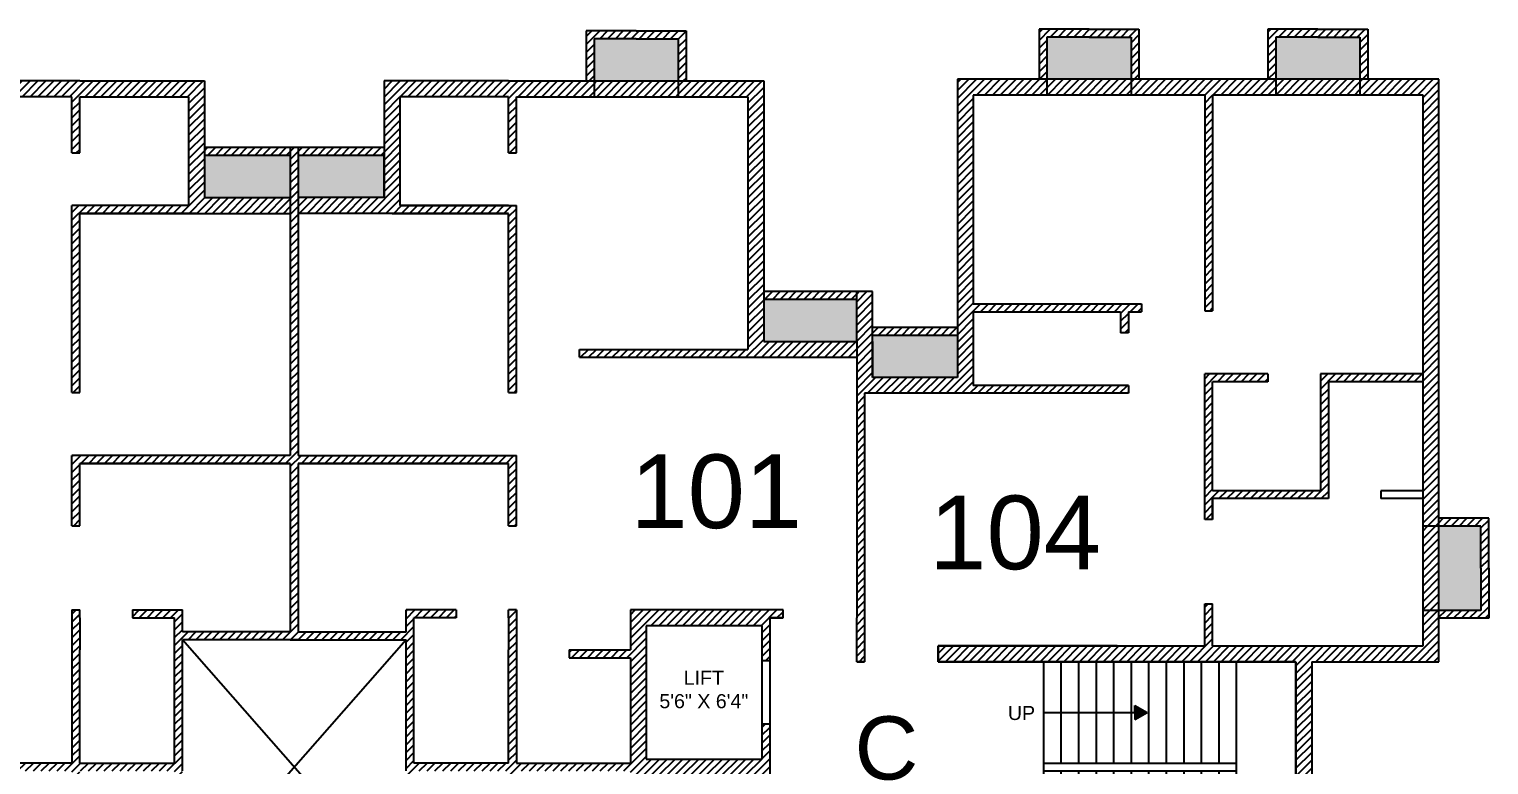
# Model space of a CAD drawing. Header units: inches. Extents: x -13968999 to -13960898, y 3615467 to 3617661.
# Drawn here: x -13966882 to -13966049, y 3616565 to 3616984 of the extents above; entities that cross this region are included whole.
import ezdxf

# ---------------------------------------------------------------- set-up
doc = ezdxf.new("R2010")
doc.units = ezdxf.units.IN
for name, color, linetype in [('STAIRS', 10, 'Continuous'), ('TEXT', 10, 'Continuous'), ('WALL', 141, 'Continuous')]:
    doc.layers.add(name, color=color, linetype=linetype)
doc.styles.get("Standard").update_dxf_attribs({"font": 'arial.ttf'})
pattern_1 = [(45, (-5778.6434, 0), (-2.2450640303, 2.2450640303), [])]

# ---------------------------------------------------------------- blocks, each defined once
blk = doc.blocks.new('stairs')
h = blk.add_hatch(color=3)
h.dxf.hatch_style = 1
h.paths.add_polyline_path([(-13963276.97, 3616069.1), (-13963280.97, 3616069.1), (-13963276.97, 3616062.1), (-13963272.97, 3616069.1)])
h = blk.add_hatch(color=3)
h.dxf.hatch_style = 1
h.paths.add_polyline_path([(-13963214.72, 3616069.1), (-13963218.72, 3616069.1), (-13963214.72, 3616062.1), (-13963210.72, 3616069.1)])
for p, q in [((-13963305.85, 3616121.19), (-13963185.85, 3616121.19)), ((-13963305.85, 3615977.19), (-13963305.85, 3616121.19)), ((-13963248.1, 3616121.19), (-13963248.1, 3616011.19)), ((-13963243.6, 3616121.19), (-13963243.6, 3616011.19)), ((-13963185.85, 3616121.19), (-13963185.85, 3615977.19)), ((-13963305.85, 3616111.19), (-13963248.1, 3616111.19)), ((-13963243.6, 3616111.19), (-13963185.85, 3616111.19)), ((-13963305.85, 3616101.19), (-13963248.1, 3616101.19)), ((-13963243.6, 3616101.19), (-13963185.85, 3616101.19)), ((-13963305.85, 3616091.19), (-13963248.1, 3616091.19)), ((-13963243.6, 3616091.19), (-13963185.85, 3616091.19)), ((-13963305.85, 3616081.19), (-13963248.1, 3616081.19)), ((-13963243.6, 3616081.19), (-13963185.85, 3616081.19)), ((-13963305.85, 3616071.19), (-13963248.1, 3616071.19)), ((-13963243.6, 3616071.19), (-13963185.85, 3616071.19)), ((-13963305.85, 3616061.19), (-13963248.1, 3616061.19)), ((-13963243.6, 3616061.19), (-13963185.85, 3616061.19)), ((-13963305.85, 3616051.19), (-13963248.1, 3616051.19)), ((-13963243.6, 3616051.19), (-13963185.85, 3616051.19)), ((-13963305.85, 3616041.19), (-13963248.1, 3616041.19)), ((-13963243.6, 3616041.19), (-13963185.85, 3616041.19)), ((-13963305.85, 3616031.19), (-13963248.1, 3616031.19)), ((-13963243.6, 3616031.19), (-13963185.85, 3616031.19)), ((-13963305.85, 3616021.19), (-13963248.1, 3616021.19)), ((-13963243.6, 3616021.19), (-13963185.85, 3616021.19)), ((-13963305.85, 3616011.19), (-13963185.85, 3616011.19)), ((-13963185.85, 3615977.19), (-13963305.85, 3615977.19))]:
    blk.add_line(p, q)
at = {"color": 3}
for p, q in [((-13963276.97, 3616121.19), (-13963276.97, 3616069.1)), ((-13963214.72, 3616121.19), (-13963214.72, 3616069.1)), ((-13963276.97, 3616069.1), (-13963280.97, 3616069.1)), ((-13963280.97, 3616069.1), (-13963276.97, 3616062.1)), ((-13963276.97, 3616069.1), (-13963272.97, 3616069.1)), ((-13963272.97, 3616069.1), (-13963276.97, 3616062.1)), ((-13963214.72, 3616069.1), (-13963218.72, 3616069.1)), ((-13963218.72, 3616069.1), (-13963214.72, 3616062.1)), ((-13963214.72, 3616069.1), (-13963210.72, 3616069.1)), ((-13963210.72, 3616069.1), (-13963214.72, 3616062.1))]:
    blk.add_line(p, q, dxfattribs=at)

msp = doc.modelspace()

# ---------------------------------------------------------------- hatches: boundary and pattern name
at = {"true_color": 0xadddf7}
h = msp.add_hatch(dxfattribs=at)
h.set_pattern_fill('ANSI31', color=141)
h.set_pattern_definition(pattern_1)
h.paths.add_polyline_path([(-13966506.87, 3616982.74), (-13966535.37, 3616982.74), (-13966563.87, 3616982.74), (-13966563.87, 3616954.24), (-13966559.37, 3616954.24), (-13966559.37, 3616978.24), (-13966551.37, 3616978.24), (-13966535.37, 3616978.24), (-13966519.37, 3616978.24), (-13966511.37, 3616978.24), (-13966511.37, 3616954.24), (-13966506.87, 3616954.24)])
at = {"true_color": 0x139b48}
h = msp.add_hatch(color=114, dxfattribs=at)
h.dxf.hatch_style = 1
h.paths.add_polyline_path([(-13966511.37, 3616978.24), (-13966519.37, 3616978.24), (-13966535.37, 3616978.24), (-13966551.37, 3616978.24), (-13966559.37, 3616978.24), (-13966559.37, 3616954.24), (-13966511.37, 3616954.24)])
at = {"true_color": 0xadddf7}
h = msp.add_hatch(dxfattribs=at)
h.set_pattern_fill('ANSI31', color=141)
h.set_pattern_definition(pattern_1)
h.paths.add_polyline_path([(-13966301.12, 3616979.24), (-13966293.12, 3616979.24), (-13966277.12, 3616979.24), (-13966261.12, 3616979.24), (-13966253.12, 3616979.24), (-13966253.12, 3616955.24), (-13966248.62, 3616955.24), (-13966248.62, 3616983.74), (-13966277.12, 3616983.74), (-13966305.62, 3616983.74), (-13966305.62, 3616955.24), (-13966301.12, 3616955.24)])
at = {"true_color": 0x139b48}
h = msp.add_hatch(color=114, dxfattribs=at)
h.dxf.hatch_style = 1
h.paths.add_polyline_path([(-13966253.12, 3616979.24), (-13966261.12, 3616979.24), (-13966277.12, 3616979.24), (-13966293.12, 3616979.24), (-13966301.12, 3616979.24), (-13966301.12, 3616955.24), (-13966253.12, 3616955.24)])
at = {"true_color": 0xadddf7}
h = msp.add_hatch(dxfattribs=at)
h.set_pattern_fill('ANSI31', color=141)
h.set_pattern_definition(pattern_1)
h.paths.add_polyline_path([(-13966118.12, 3616983.74), (-13966146.62, 3616983.74), (-13966175.12, 3616983.74), (-13966175.12, 3616955.24), (-13966170.62, 3616955.24), (-13966170.62, 3616979.24), (-13966162.62, 3616979.24), (-13966146.62, 3616979.24), (-13966130.62, 3616979.24), (-13966122.62, 3616979.24), (-13966122.62, 3616955.24), (-13966118.12, 3616955.24)])
at = {"true_color": 0x139b48}
h = msp.add_hatch(color=114, dxfattribs=at)
h.dxf.hatch_style = 1
h.paths.add_polyline_path([(-13966122.62, 3616979.24), (-13966130.62, 3616979.24), (-13966146.62, 3616979.24), (-13966162.62, 3616979.24), (-13966170.62, 3616979.24), (-13966170.62, 3616955.24), (-13966122.62, 3616955.24)])
at = {"true_color": 0xadddf7}
h = msp.add_hatch(dxfattribs=at)
h.set_pattern_fill('ANSI31', color=141)
h.set_pattern_definition(pattern_1)
h.paths.add_polyline_path([(-13966781.62, 3616954.24), (-13966852.62, 3616954.24), (-13966899.12, 3616954.24), (-13966899.12, 3616945.24), (-13966857.12, 3616945.24), (-13966857.12, 3616913.24), (-13966852.62, 3616913.24), (-13966852.62, 3616945.24), (-13966790.62, 3616945.24), (-13966790.62, 3616883.24), (-13966857.12, 3616883.24), (-13966857.12, 3616801.24), (-13966857.12, 3616796.74), (-13966857.12, 3616776.74), (-13966852.62, 3616776.74), (-13966852.62, 3616801.24), (-13966852.62, 3616878.74), (-13966732.62, 3616878.74), (-13966732.62, 3616887.74), (-13966781.62, 3616887.74)])
h = msp.add_hatch(dxfattribs=at)
h.set_pattern_fill('ANSI31', color=141)
h.set_pattern_definition(pattern_1)
h.paths.add_polyline_path([(-13966559.37, 3616954.24), (-13966608.12, 3616954.24), (-13966679.12, 3616954.24), (-13966679.12, 3616887.74), (-13966728.12, 3616887.74), (-13966728.12, 3616878.74), (-13966608.12, 3616878.74), (-13966608.12, 3616801.24), (-13966608.12, 3616776.74), (-13966603.62, 3616776.74), (-13966603.62, 3616796.74), (-13966603.62, 3616801.24), (-13966603.62, 3616883.24), (-13966670.12, 3616883.24), (-13966670.12, 3616945.24), (-13966608.12, 3616945.24), (-13966608.12, 3616913.24), (-13966603.62, 3616913.24), (-13966603.62, 3616945.24), (-13966559.37, 3616945.24)])
h = msp.add_hatch(dxfattribs=at)
h.set_pattern_fill('ANSI31', color=141)
h.set_pattern_definition(pattern_1)
h.paths.add_polyline_path([(-13966462.62, 3616954.24), (-13966511.37, 3616954.24), (-13966511.37, 3616945.24), (-13966471.62, 3616945.24), (-13966471.62, 3616801.24), (-13966567.62, 3616801.24), (-13966567.62, 3616796.74), (-13966409.62, 3616796.74), (-13966409.62, 3616805.74), (-13966462.62, 3616805.74)])
h = msp.add_hatch(dxfattribs=at)
h.set_pattern_fill('ANSI31', color=141)
h.set_pattern_definition(pattern_1)
h.paths.add_polyline_path([(-13966511.37, 3616954.24), (-13966559.37, 3616954.24), (-13966559.37, 3616945.24), (-13966511.37, 3616945.24)])
h = msp.add_hatch(dxfattribs=at)
h.set_pattern_fill('ANSI31', color=141)
h.set_pattern_definition(pattern_1)
h.paths.add_polyline_path([(-13966301.12, 3616955.24), (-13966352.12, 3616955.24), (-13966352.12, 3616822.74), (-13966352.12, 3616785.24), (-13966400.62, 3616785.24), (-13966400.62, 3616834.24), (-13966409.62, 3616834.24), (-13966409.62, 3616805.74), (-13966409.62, 3616648.24), (-13966409.62, 3616623.24), (-13966405.12, 3616623.24), (-13966405.12, 3616652.74), (-13966405.12, 3616776.24), (-13966254.62, 3616776.24), (-13966254.62, 3616780.74), (-13966343.12, 3616780.74), (-13966343.12, 3616822.74), (-13966259.12, 3616822.74), (-13966259.12, 3616810.74), (-13966254.62, 3616810.74), (-13966254.62, 3616822.74), (-13966247.12, 3616822.74), (-13966247.12, 3616827.24), (-13966343.12, 3616827.24), (-13966343.12, 3616946.24), (-13966301.12, 3616946.24)])
h = msp.add_hatch(dxfattribs=at)
h.set_pattern_fill('ANSI31', color=141)
h.set_pattern_definition(pattern_1)
h.paths.add_polyline_path([(-13966253.12, 3616955.24), (-13966301.12, 3616955.24), (-13966301.12, 3616946.24), (-13966253.12, 3616946.24)])
h = msp.add_hatch(dxfattribs=at)
h.set_pattern_fill('ANSI31', color=141)
h.set_pattern_definition(pattern_1)
h.paths.add_polyline_path([(-13966170.62, 3616955.24), (-13966211.12, 3616955.24), (-13966253.12, 3616955.24), (-13966253.12, 3616946.24), (-13966211.12, 3616946.24), (-13966211.12, 3616823.24), (-13966206.62, 3616823.24), (-13966206.62, 3616946.24), (-13966170.62, 3616946.24)])
h = msp.add_hatch(dxfattribs=at)
h.set_pattern_fill('ANSI31', color=141)
h.set_pattern_definition(pattern_1)
h.paths.add_polyline_path([(-13966122.62, 3616955.24), (-13966170.62, 3616955.24), (-13966170.62, 3616946.24), (-13966122.62, 3616946.24)])
h = msp.add_hatch(dxfattribs=at)
h.set_pattern_fill('ANSI31', color=141)
h.set_pattern_definition(pattern_1)
h.paths.add_polyline_path([(-13966077.62, 3616787.24), (-13966077.62, 3616955.24), (-13966122.62, 3616955.24), (-13966122.62, 3616946.24), (-13966086.62, 3616946.24), (-13966086.62, 3616787.24), (-13966086.62, 3616720.74), (-13966086.62, 3616700.49), (-13966077.62, 3616700.49), (-13966077.62, 3616720.74)])
h = msp.add_hatch(dxfattribs=at)
h.set_pattern_fill('ANSI31', color=141)
h.set_pattern_definition(pattern_1)
h.paths.add_polyline_path([(-13966728.12, 3616486.24), (-13966666.62, 3616486.24), (-13966666.62, 3616473.74), (-13966638.12, 3616473.74), (-13966638.12, 3616478.24), (-13966662.12, 3616478.24), (-13966662.12, 3616560.99), (-13966608.12, 3616560.99), (-13966608.12, 3616496.49), (-13966608.12, 3616478.24), (-13966608.12, 3616473.74), (-13966603.62, 3616473.74), (-13966603.62, 3616478.24), (-13966603.62, 3616496.49), (-13966603.62, 3616560.99), (-13966538.62, 3616560.99), (-13966538.62, 3616558.74), (-13966538.62, 3616500.99), (-13966573.62, 3616500.99), (-13966573.62, 3616496.49), (-13966538.62, 3616496.49), (-13966538.62, 3616473.74), (-13966451.62, 3616473.74), (-13966451.62, 3616478.24), (-13966459.12, 3616478.24), (-13966459.12, 3616502.74), (-13966463.62, 3616502.74), (-13966463.62, 3616482.74), (-13966529.62, 3616482.74), (-13966529.62, 3616558.74), (-13966463.62, 3616558.74), (-13966463.62, 3616538.74), (-13966459.12, 3616538.74), (-13966459.12, 3616558.74), (-13966459.12, 3616567.74), (-13966459.12, 3616587.74), (-13966463.62, 3616587.74), (-13966463.62, 3616567.74), (-13966529.62, 3616567.74), (-13966529.62, 3616643.74), (-13966463.62, 3616643.74), (-13966463.62, 3616623.74), (-13966459.12, 3616623.74), (-13966459.12, 3616648.24), (-13966451.62, 3616648.24), (-13966451.62, 3616652.74), (-13966463.62, 3616652.74), (-13966538.62, 3616652.74), (-13966538.62, 3616629.99), (-13966573.62, 3616629.99), (-13966573.62, 3616625.49), (-13966538.62, 3616625.49), (-13966538.62, 3616565.49), (-13966603.62, 3616565.49), (-13966603.62, 3616629.99), (-13966603.62, 3616648.24), (-13966603.62, 3616652.74), (-13966608.12, 3616652.74), (-13966608.12, 3616648.24), (-13966608.12, 3616629.99), (-13966608.12, 3616565.49), (-13966662.12, 3616565.49), (-13966662.12, 3616648.24), (-13966638.12, 3616648.24), (-13966638.12, 3616652.74), (-13966666.62, 3616652.74), (-13966666.62, 3616640.24), (-13966728.12, 3616640.24), (-13966728.12, 3616736.24), (-13966608.12, 3616736.24), (-13966608.12, 3616700.74), (-13966603.62, 3616700.74), (-13966603.62, 3616740.74), (-13966728.12, 3616740.74), (-13966728.12, 3616916.24), (-13966732.62, 3616916.24), (-13966732.62, 3616740.74), (-13966852.62, 3616740.74), (-13966857.12, 3616740.74), (-13966857.12, 3616700.74), (-13966852.62, 3616700.74), (-13966852.62, 3616736.24), (-13966732.62, 3616736.24), (-13966732.62, 3616640.24), (-13966794.12, 3616640.24), (-13966794.12, 3616652.74), (-13966822.62, 3616652.74), (-13966822.62, 3616648.24), (-13966798.62, 3616648.24), (-13966798.62, 3616565.49), (-13966852.62, 3616565.49), (-13966852.62, 3616629.99), (-13966852.62, 3616648.24), (-13966852.62, 3616652.74), (-13966857.12, 3616652.74), (-13966857.12, 3616648.24), (-13966857.12, 3616629.99), (-13966857.12, 3616565.49), (-13966922.12, 3616565.49), (-13966922.12, 3616625.49), (-13966887.12, 3616625.49), (-13966887.12, 3616629.99), (-13966922.12, 3616629.99), (-13966922.12, 3616652.74), (-13967009.12, 3616652.74), (-13967009.12, 3616648.24), (-13967001.62, 3616648.24), (-13967001.62, 3616623.74), (-13966997.12, 3616623.74), (-13966997.12, 3616643.74), (-13966931.12, 3616643.74), (-13966931.12, 3616567.74), (-13966997.12, 3616567.74), (-13966997.12, 3616587.74), (-13967001.62, 3616587.74), (-13967001.62, 3616558.74), (-13967001.62, 3616538.74), (-13966997.12, 3616538.74), (-13966997.12, 3616558.74), (-13966931.12, 3616558.74), (-13966931.12, 3616482.74), (-13966997.12, 3616482.74), (-13966997.12, 3616502.74), (-13967001.62, 3616502.74), (-13967001.62, 3616476.74), (-13967009.12, 3616476.74), (-13967009.12, 3616473.74), (-13966922.12, 3616473.74), (-13966922.12, 3616496.49), (-13966887.12, 3616496.49), (-13966887.12, 3616500.99), (-13966922.12, 3616500.99), (-13966922.12, 3616558.74), (-13966922.12, 3616560.99), (-13966857.12, 3616560.99), (-13966857.12, 3616496.49), (-13966857.12, 3616478.24), (-13966857.12, 3616473.74), (-13966828.62, 3616473.74), (-13966828.62, 3616478.24), (-13966852.62, 3616478.24), (-13966852.62, 3616496.49), (-13966852.62, 3616560.99), (-13966798.62, 3616560.99), (-13966798.62, 3616473.74), (-13966794.12, 3616473.74), (-13966794.12, 3616486.24), (-13966732.62, 3616486.24), (-13966732.62, 3616390.24), (-13966852.62, 3616390.24), (-13966852.62, 3616425.74), (-13966857.12, 3616425.74), (-13966857.12, 3616385.74), (-13966732.62, 3616385.74), (-13966732.62, 3616214.74), (-13966781.62, 3616214.74), (-13966781.62, 3616210.24), (-13966679.12, 3616210.24), (-13966679.12, 3616214.74), (-13966728.12, 3616214.74), (-13966728.12, 3616385.74), (-13966608.12, 3616385.74), (-13966603.62, 3616385.74), (-13966603.62, 3616425.74), (-13966608.12, 3616425.74), (-13966608.12, 3616390.24), (-13966728.12, 3616390.24)])
h.paths.add_polyline_path([(-13966732.62, 3616490.74), (-13966794.12, 3616490.74), (-13966794.12, 3616560.99), (-13966794.12, 3616635.74), (-13966728.12, 3616635.74), (-13966666.62, 3616635.74), (-13966666.62, 3616560.99), (-13966666.62, 3616490.74)], flags=16)
h = msp.add_hatch(dxfattribs=at)
h.set_pattern_fill('ANSI31', color=141)
h.set_pattern_definition(pattern_1)
h.paths.add_polyline_path([(-13966732.62, 3616916.24), (-13966781.62, 3616916.24), (-13966781.62, 3616911.74), (-13966732.62, 3616911.74)])
at = {"true_color": 0x139b48}
h = msp.add_hatch(color=114, dxfattribs=at)
h.dxf.hatch_style = 1
h.paths.add_polyline_path([(-13966732.62, 3616911.74), (-13966781.62, 3616911.74), (-13966781.62, 3616887.74), (-13966732.62, 3616887.74)])
at = {"true_color": 0xadddf7}
h = msp.add_hatch(dxfattribs=at)
h.set_pattern_fill('ANSI31', color=141)
h.set_pattern_definition(pattern_1)
h.paths.add_polyline_path([(-13966679.12, 3616916.24), (-13966728.12, 3616916.24), (-13966728.12, 3616911.74), (-13966679.12, 3616911.74)])
at = {"true_color": 0x139b48}
h = msp.add_hatch(color=114, dxfattribs=at)
h.dxf.hatch_style = 1
h.paths.add_polyline_path([(-13966679.12, 3616911.74), (-13966728.12, 3616911.74), (-13966728.12, 3616887.74), (-13966679.12, 3616887.74)])
at = {"true_color": 0xadddf7}
h = msp.add_hatch(dxfattribs=at)
h.set_pattern_fill('ANSI31', color=141)
h.set_pattern_definition(pattern_1)
h.paths.add_polyline_path([(-13966409.62, 3616834.24), (-13966462.62, 3616834.24), (-13966462.62, 3616829.74), (-13966409.62, 3616829.74)])
at = {"true_color": 0x139b48}
h = msp.add_hatch(color=114, dxfattribs=at)
h.dxf.hatch_style = 1
h.paths.add_polyline_path([(-13966409.62, 3616829.74), (-13966462.62, 3616829.74), (-13966462.62, 3616805.74), (-13966409.62, 3616805.74)])
at = {"true_color": 0xadddf7}
h = msp.add_hatch(dxfattribs=at)
h.set_pattern_fill('ANSI31', color=141)
h.set_pattern_definition(pattern_1)
h.paths.add_polyline_path([(-13966352.12, 3616813.74), (-13966400.62, 3616813.74), (-13966400.62, 3616809.24), (-13966352.12, 3616809.24)])
at = {"true_color": 0x139b48}
h = msp.add_hatch(color=114, dxfattribs=at)
h.dxf.hatch_style = 1
h.paths.add_polyline_path([(-13966352.12, 3616809.24), (-13966400.62, 3616809.24), (-13966400.62, 3616785.24), (-13966352.12, 3616785.24)])
at = {"true_color": 0xadddf7}
h = msp.add_hatch(dxfattribs=at)
h.set_pattern_fill('ANSI31', color=141)
h.set_pattern_definition(pattern_1)
h.paths.add_polyline_path([(-13966206.62, 3616782.74), (-13966175.12, 3616782.74), (-13966175.12, 3616787.24), (-13966211.12, 3616787.24), (-13966211.12, 3616780.74), (-13966211.12, 3616704.24), (-13966206.62, 3616704.24), (-13966206.62, 3616716.24), (-13966140.62, 3616716.24), (-13966140.62, 3616782.74), (-13966086.62, 3616782.74), (-13966086.62, 3616787.24), (-13966145.12, 3616787.24), (-13966145.12, 3616720.74), (-13966206.62, 3616720.74)])
h = msp.add_hatch(dxfattribs=at)
h.set_pattern_fill('ANSI31', color=141)
h.set_pattern_definition(pattern_1)
h.paths.add_polyline_path([(-13966049.12, 3616704.99), (-13966077.62, 3616704.99), (-13966077.62, 3616700.49), (-13966053.62, 3616700.49), (-13966053.62, 3616692.49), (-13966053.62, 3616676.49), (-13966053.62, 3616660.49), (-13966053.62, 3616652.49), (-13966077.62, 3616652.49), (-13966077.62, 3616647.99), (-13966049.12, 3616647.99), (-13966049.12, 3616676.49)])
h = msp.add_hatch(dxfattribs=at)
h.set_pattern_fill('ANSI31', color=141)
h.set_pattern_definition(pattern_1)
h.paths.add_polyline_path([(-13966077.62, 3616700.49), (-13966086.62, 3616700.49), (-13966086.62, 3616652.49), (-13966077.62, 3616652.49)])
at = {"true_color": 0x139b48}
h = msp.add_hatch(color=114, dxfattribs=at)
h.dxf.hatch_style = 1
h.paths.add_polyline_path([(-13966053.62, 3616692.49), (-13966053.62, 3616700.49), (-13966077.62, 3616700.49), (-13966077.62, 3616652.49), (-13966053.62, 3616652.49), (-13966053.62, 3616660.49), (-13966053.62, 3616676.49)])
at = {"true_color": 0xadddf7}
h = msp.add_hatch(dxfattribs=at)
h.set_pattern_fill('ANSI31', color=141)
h.set_pattern_definition(pattern_1)
h.paths.add_polyline_path([(-13966077.62, 3616503.24), (-13966150.12, 3616503.24), (-13966150.12, 3616623.24), (-13966077.62, 3616623.24), (-13966077.62, 3616652.49), (-13966086.62, 3616652.49), (-13966086.62, 3616632.24), (-13966206.62, 3616632.24), (-13966206.62, 3616656.24), (-13966211.12, 3616656.24), (-13966211.12, 3616632.24), (-13966363.12, 3616632.24), (-13966363.12, 3616623.24), (-13966206.62, 3616623.24), (-13966159.12, 3616623.24), (-13966159.12, 3616503.24), (-13966206.62, 3616503.24), (-13966363.12, 3616503.24), (-13966363.12, 3616494.24), (-13966211.12, 3616494.24), (-13966211.12, 3616470.24), (-13966206.62, 3616470.24), (-13966206.62, 3616494.24), (-13966086.62, 3616494.24), (-13966086.62, 3616476.24), (-13966077.62, 3616476.24)])

# ---------------------------------------------------------------- linework, layer by layer
at = {"color": 141, "true_color": 0xadddf7}
for p, q in [((-13966666.62, 3616635.74), (-13966794.12, 3616490.74)), ((-13966666.62, 3616490.74), (-13966794.12, 3616635.74))]:
    msp.add_line(p, q, dxfattribs=at)
at = {"layer": 'WALL', "color": 141, "true_color": 0xadddf7}
for p, q in [((-13966535.37, 3616982.74), (-13966563.87, 3616982.74)), ((-13966563.87, 3616982.74), (-13966563.87, 3616954.24)), ((-13966551.37, 3616978.24), (-13966559.37, 3616978.24)), ((-13966559.37, 3616978.24), (-13966559.37, 3616945.24)), ((-13966535.37, 3616978.24), (-13966551.37, 3616978.24)), ((-13966535.37, 3616982.74), (-13966506.87, 3616982.74)), ((-13966535.37, 3616978.24), (-13966519.37, 3616978.24)), ((-13966519.37, 3616978.24), (-13966511.37, 3616978.24)), ((-13966511.37, 3616978.24), (-13966511.37, 3616945.24)), ((-13966506.87, 3616982.74), (-13966506.87, 3616954.24)), ((-13966277.12, 3616983.74), (-13966305.62, 3616983.74)), ((-13966305.62, 3616983.74), (-13966305.62, 3616955.24)), ((-13966293.12, 3616979.24), (-13966301.12, 3616979.24)), ((-13966301.12, 3616979.24), (-13966301.12, 3616946.24)), ((-13966277.12, 3616979.24), (-13966293.12, 3616979.24)), ((-13966277.12, 3616983.74), (-13966248.62, 3616983.74)), ((-13966277.12, 3616979.24), (-13966261.12, 3616979.24)), ((-13966261.12, 3616979.24), (-13966253.12, 3616979.24)), ((-13966253.12, 3616979.24), (-13966253.12, 3616946.24)), ((-13966248.62, 3616983.74), (-13966248.62, 3616955.24)), ((-13966146.62, 3616983.74), (-13966175.12, 3616983.74)), ((-13966175.12, 3616983.74), (-13966175.12, 3616955.24)), ((-13966162.62, 3616979.24), (-13966170.62, 3616979.24)), ((-13966170.62, 3616979.24), (-13966170.62, 3616946.24)), ((-13966146.62, 3616979.24), (-13966162.62, 3616979.24)), ((-13966146.62, 3616983.74), (-13966118.12, 3616983.74)), ((-13966146.62, 3616979.24), (-13966130.62, 3616979.24)), ((-13966130.62, 3616979.24), (-13966122.62, 3616979.24)), ((-13966122.62, 3616979.24), (-13966122.62, 3616946.24)), ((-13966118.12, 3616983.74), (-13966118.12, 3616955.24)), ((-13966852.62, 3616954.24), (-13966998.12, 3616954.24)), ((-13966852.62, 3616954.24), (-13966781.62, 3616954.24)), ((-13966781.62, 3616954.24), (-13966781.62, 3616887.74)), ((-13966608.12, 3616954.24), (-13966679.12, 3616954.24)), ((-13966679.12, 3616954.24), (-13966679.12, 3616887.74)), ((-13966608.12, 3616954.24), (-13966462.62, 3616954.24)), ((-13966462.62, 3616954.24), (-13966462.62, 3616805.74)), ((-13966211.12, 3616955.24), (-13966352.12, 3616955.24)), ((-13966352.12, 3616955.24), (-13966352.12, 3616822.74)), ((-13966077.62, 3616955.24), (-13966211.12, 3616955.24)), ((-13966077.62, 3616787.24), (-13966077.62, 3616955.24)), ((-13966857.12, 3616945.24), (-13966989.12, 3616945.24)), ((-13966857.12, 3616913.24), (-13966857.12, 3616945.24)), ((-13966852.62, 3616913.24), (-13966852.62, 3616945.24)), ((-13966852.62, 3616945.24), (-13966790.62, 3616945.24)), ((-13966790.62, 3616945.24), (-13966790.62, 3616883.24)), ((-13966608.12, 3616945.24), (-13966670.12, 3616945.24)), ((-13966670.12, 3616945.24), (-13966670.12, 3616883.24)), ((-13966608.12, 3616913.24), (-13966608.12, 3616945.24)), ((-13966603.62, 3616913.24), (-13966603.62, 3616945.24)), ((-13966603.62, 3616945.24), (-13966471.62, 3616945.24)), ((-13966471.62, 3616945.24), (-13966471.62, 3616801.24)), ((-13966211.12, 3616946.24), (-13966343.12, 3616946.24)), ((-13966343.12, 3616946.24), (-13966343.12, 3616827.24)), ((-13966211.12, 3616946.24), (-13966211.12, 3616823.24)), ((-13966086.62, 3616946.24), (-13966206.62, 3616946.24)), ((-13966206.62, 3616946.24), (-13966206.62, 3616823.24)), ((-13966086.62, 3616787.24), (-13966086.62, 3616946.24)), ((-13966857.12, 3616913.24), (-13966852.62, 3616913.24)), ((-13966679.12, 3616916.24), (-13966781.62, 3616916.24)), ((-13966732.62, 3616911.74), (-13966781.62, 3616911.74)), ((-13966732.62, 3616916.24), (-13966732.62, 3616740.74)), ((-13966732.62, 3616916.24), (-13966732.62, 3616740.74)), ((-13966728.12, 3616916.24), (-13966728.12, 3616740.74)), ((-13966728.12, 3616916.24), (-13966728.12, 3616740.74)), ((-13966679.12, 3616911.74), (-13966728.12, 3616911.74)), ((-13966679.12, 3616887.74), (-13966679.12, 3616911.74)), ((-13966608.12, 3616913.24), (-13966603.62, 3616913.24)), ((-13966781.62, 3616887.74), (-13966732.62, 3616887.74)), ((-13966679.12, 3616887.74), (-13966728.12, 3616887.74)), ((-13966857.12, 3616801.24), (-13966857.12, 3616883.24)), ((-13966790.62, 3616883.24), (-13966857.12, 3616883.24)), ((-13966852.62, 3616801.24), (-13966852.62, 3616878.74)), ((-13966786.12, 3616878.74), (-13966852.62, 3616878.74)), ((-13966852.62, 3616878.74), (-13966732.62, 3616878.74)), ((-13966608.12, 3616878.74), (-13966728.12, 3616878.74)), ((-13966674.62, 3616878.74), (-13966608.12, 3616878.74)), ((-13966670.12, 3616883.24), (-13966603.62, 3616883.24)), ((-13966608.12, 3616883.24), (-13966670.12, 3616883.24)), ((-13966608.12, 3616801.24), (-13966608.12, 3616878.74)), ((-13966603.62, 3616801.24), (-13966603.62, 3616883.24)), ((-13966400.62, 3616834.24), (-13966462.62, 3616834.24)), ((-13966409.62, 3616829.74), (-13966462.62, 3616829.74)), ((-13966409.62, 3616805.74), (-13966409.62, 3616834.24)), ((-13966400.62, 3616785.24), (-13966400.62, 3616834.24)), ((-13966352.12, 3616822.74), (-13966352.12, 3616785.24)), ((-13966343.12, 3616827.24), (-13966247.12, 3616827.24)), ((-13966343.12, 3616822.74), (-13966259.12, 3616822.74)), ((-13966343.12, 3616822.74), (-13966343.12, 3616780.74)), ((-13966343.12, 3616822.74), (-13966259.12, 3616822.74)), ((-13966259.12, 3616822.74), (-13966259.12, 3616810.74)), ((-13966254.62, 3616822.74), (-13966247.12, 3616822.74)), ((-13966254.62, 3616822.74), (-13966254.62, 3616810.74)), ((-13966247.12, 3616827.24), (-13966247.12, 3616822.74)), ((-13966211.12, 3616823.24), (-13966206.62, 3616823.24)), ((-13966352.12, 3616813.74), (-13966400.62, 3616813.74)), ((-13966462.62, 3616805.74), (-13966409.62, 3616805.74)), ((-13966409.62, 3616805.74), (-13966409.62, 3616648.24)), ((-13966352.12, 3616809.24), (-13966400.62, 3616809.24)), ((-13966400.62, 3616805.74), (-13966400.62, 3616785.24)), ((-13966254.62, 3616810.74), (-13966259.12, 3616810.74)), ((-13966857.12, 3616796.74), (-13966857.12, 3616801.24)), ((-13966857.12, 3616776.74), (-13966857.12, 3616796.74)), ((-13966852.62, 3616776.74), (-13966852.62, 3616801.24)), ((-13966608.12, 3616776.74), (-13966608.12, 3616801.24)), ((-13966603.62, 3616796.74), (-13966603.62, 3616801.24)), ((-13966603.62, 3616776.74), (-13966603.62, 3616796.74)), ((-13966567.62, 3616801.24), (-13966471.62, 3616801.24)), ((-13966567.62, 3616796.74), (-13966567.62, 3616801.24)), ((-13966567.62, 3616796.74), (-13966409.62, 3616796.74)), ((-13966175.12, 3616787.24), (-13966211.12, 3616787.24)), ((-13966211.12, 3616780.74), (-13966211.12, 3616787.24)), ((-13966175.12, 3616787.24), (-13966175.12, 3616782.74)), ((-13966086.62, 3616787.24), (-13966145.12, 3616787.24)), ((-13966145.12, 3616787.24), (-13966145.12, 3616720.74)), ((-13966086.62, 3616720.74), (-13966086.62, 3616787.24)), ((-13966077.62, 3616720.74), (-13966077.62, 3616787.24)), ((-13966352.12, 3616785.24), (-13966400.62, 3616785.24)), ((-13966254.62, 3616780.74), (-13966343.12, 3616780.74)), ((-13966254.62, 3616780.74), (-13966254.62, 3616776.24)), ((-13966211.12, 3616704.24), (-13966211.12, 3616780.74)), ((-13966211.12, 3616704.24), (-13966211.12, 3616780.74)), ((-13966206.62, 3616720.74), (-13966206.62, 3616782.74)), ((-13966175.12, 3616782.74), (-13966206.62, 3616782.74)), ((-13966206.62, 3616780.74), (-13966206.62, 3616782.74)), ((-13966086.62, 3616782.74), (-13966140.62, 3616782.74)), ((-13966140.62, 3616782.74), (-13966140.62, 3616716.24)), ((-13966857.12, 3616776.74), (-13966852.62, 3616776.74)), ((-13966608.12, 3616776.74), (-13966603.62, 3616776.74)), ((-13966405.12, 3616776.24), (-13966405.12, 3616648.24)), ((-13966254.62, 3616776.24), (-13966405.12, 3616776.24)), ((-13966857.12, 3616700.74), (-13966857.12, 3616740.74)), ((-13966852.62, 3616740.74), (-13966857.12, 3616740.74)), ((-13966732.62, 3616740.74), (-13966852.62, 3616740.74)), ((-13966728.12, 3616740.74), (-13966603.62, 3616740.74)), ((-13966603.62, 3616700.74), (-13966603.62, 3616740.74)), ((-13966852.62, 3616700.74), (-13966852.62, 3616736.24)), ((-13966732.62, 3616736.24), (-13966852.62, 3616736.24)), ((-13966852.62, 3616736.24), (-13966732.62, 3616736.24)), ((-13966732.62, 3616736.24), (-13966732.62, 3616640.24)), ((-13966732.62, 3616736.24), (-13966732.62, 3616640.24)), ((-13966728.12, 3616736.24), (-13966728.12, 3616640.24)), ((-13966728.12, 3616736.24), (-13966608.12, 3616736.24)), ((-13966608.12, 3616736.24), (-13966728.12, 3616736.24)), ((-13966728.12, 3616736.24), (-13966728.12, 3616640.24)), ((-13966608.12, 3616700.74), (-13966608.12, 3616736.24)), ((-13966145.12, 3616720.74), (-13966206.62, 3616720.74)), ((-13966086.62, 3616720.74), (-13966110.62, 3616720.74)), ((-13966110.62, 3616720.74), (-13966110.62, 3616716.24)), ((-13966086.62, 3616632.24), (-13966086.62, 3616720.74)), ((-13966077.62, 3616623.24), (-13966077.62, 3616720.74)), ((-13966206.62, 3616704.24), (-13966206.62, 3616716.24)), ((-13966140.62, 3616716.24), (-13966206.62, 3616716.24)), ((-13966206.62, 3616716.24), (-13966206.62, 3616704.24)), ((-13966086.62, 3616716.24), (-13966110.62, 3616716.24)), ((-13966206.62, 3616704.24), (-13966211.12, 3616704.24)), ((-13966049.12, 3616704.99), (-13966077.62, 3616704.99)), ((-13966049.12, 3616676.49), (-13966049.12, 3616704.99)), ((-13966857.12, 3616700.74), (-13966852.62, 3616700.74)), ((-13966854.87, 3616700.74), (-13966852.62, 3616700.74)), ((-13966608.12, 3616700.74), (-13966603.62, 3616700.74)), ((-13966053.62, 3616700.49), (-13966086.62, 3616700.49)), ((-13966053.62, 3616692.49), (-13966053.62, 3616700.49)), ((-13966053.62, 3616676.49), (-13966053.62, 3616692.49)), ((-13966053.62, 3616676.49), (-13966053.62, 3616660.49)), ((-13966049.12, 3616676.49), (-13966049.12, 3616647.99)), ((-13966211.12, 3616632.24), (-13966211.12, 3616656.24)), ((-13966211.12, 3616632.24), (-13966211.12, 3616656.24)), ((-13966211.12, 3616656.24), (-13966206.62, 3616656.24)), ((-13966206.62, 3616632.24), (-13966206.62, 3616656.24)), ((-13966053.62, 3616660.49), (-13966053.62, 3616652.49)), ((-13966857.12, 3616652.74), (-13966857.12, 3616648.24)), ((-13966857.12, 3616652.74), (-13966852.62, 3616652.74)), ((-13966857.12, 3616648.24), (-13966857.12, 3616629.99)), ((-13966852.62, 3616648.24), (-13966852.62, 3616652.74)), ((-13966852.62, 3616648.24), (-13966852.62, 3616629.99)), ((-13966822.62, 3616652.74), (-13966794.12, 3616652.74)), ((-13966822.62, 3616652.74), (-13966822.62, 3616648.24)), ((-13966822.62, 3616648.24), (-13966798.62, 3616648.24)), ((-13966798.62, 3616565.49), (-13966798.62, 3616648.24)), ((-13966794.12, 3616640.24), (-13966794.12, 3616652.74)), ((-13966666.62, 3616640.24), (-13966666.62, 3616652.74)), ((-13966638.12, 3616652.74), (-13966666.62, 3616652.74)), ((-13966662.12, 3616565.49), (-13966662.12, 3616648.24)), ((-13966638.12, 3616648.24), (-13966662.12, 3616648.24)), ((-13966638.12, 3616652.74), (-13966638.12, 3616648.24)), ((-13966638.12, 3616652.74), (-13966638.12, 3616648.24)), ((-13966608.12, 3616648.24), (-13966608.12, 3616652.74)), ((-13966603.62, 3616652.74), (-13966608.12, 3616652.74)), ((-13966608.12, 3616648.24), (-13966608.12, 3616629.99)), ((-13966603.62, 3616652.74), (-13966603.62, 3616648.24)), ((-13966603.62, 3616648.24), (-13966603.62, 3616629.99)), ((-13966451.62, 3616652.74), (-13966538.62, 3616652.74)), ((-13966538.62, 3616652.74), (-13966538.62, 3616629.99)), ((-13966451.62, 3616652.74), (-13966463.62, 3616652.74)), ((-13966451.62, 3616648.24), (-13966459.12, 3616648.24)), ((-13966459.12, 3616648.24), (-13966459.12, 3616558.74)), ((-13966459.12, 3616648.24), (-13966451.62, 3616648.24)), ((-13966451.62, 3616648.24), (-13966451.62, 3616652.74)), ((-13966409.62, 3616623.24), (-13966409.62, 3616648.24)), ((-13966405.12, 3616652.74), (-13966405.12, 3616623.24)), ((-13966053.62, 3616652.49), (-13966086.62, 3616652.49)), ((-13966049.12, 3616647.99), (-13966077.62, 3616647.99)), ((-13966732.62, 3616640.24), (-13966794.12, 3616640.24)), ((-13966728.12, 3616640.24), (-13966666.62, 3616640.24)), ((-13966463.62, 3616643.74), (-13966529.62, 3616643.74)), ((-13966529.62, 3616643.74), (-13966529.62, 3616567.74)), ((-13966463.62, 3616643.74), (-13966463.62, 3616567.74)), ((-13966857.12, 3616629.99), (-13966857.12, 3616565.49)), ((-13966852.62, 3616565.49), (-13966852.62, 3616629.99)), ((-13966794.12, 3616560.99), (-13966794.12, 3616635.74)), ((-13966728.12, 3616635.74), (-13966794.12, 3616635.74)), ((-13966732.62, 3616635.74), (-13966666.62, 3616635.74)), ((-13966666.62, 3616560.99), (-13966666.62, 3616635.74)), ((-13966608.12, 3616565.49), (-13966608.12, 3616629.99)), ((-13966603.62, 3616629.99), (-13966603.62, 3616565.49)), ((-13966573.62, 3616629.99), (-13966538.62, 3616629.99)), ((-13966573.62, 3616629.99), (-13966573.62, 3616625.49)), ((-13966261.12, 3616632.24), (-13966363.12, 3616632.24)), ((-13966363.12, 3616632.24), (-13966363.12, 3616623.24)), ((-13966363.12, 3616632.24), (-13966351.12, 3616632.24)), ((-13966363.12, 3616632.24), (-13966211.12, 3616632.24)), ((-13966363.12, 3616623.24), (-13966363.12, 3616632.24)), ((-13966206.62, 3616632.24), (-13966086.62, 3616632.24)), ((-13966573.62, 3616625.49), (-13966538.62, 3616625.49)), ((-13966538.62, 3616625.49), (-13966538.62, 3616565.49)), ((-13966459.12, 3616623.74), (-13966463.62, 3616623.74)), ((-13966405.12, 3616623.24), (-13966409.62, 3616623.24)), ((-13966409.62, 3616623.24), (-13966405.12, 3616623.24)), ((-13966261.12, 3616623.24), (-13966363.12, 3616623.24)), ((-13966363.12, 3616623.24), (-13966206.62, 3616623.24)), ((-13966351.12, 3616623.24), (-13966303.12, 3616623.24)), ((-13966303.12, 3616623.24), (-13966303.12, 3616618.38)), ((-13966206.62, 3616623.24), (-13966159.12, 3616623.24)), ((-13966159.12, 3616623.24), (-13966159.12, 3616503.24)), ((-13966150.12, 3616623.24), (-13966077.62, 3616623.24)), ((-13966150.12, 3616623.24), (-13966150.12, 3616503.24)), ((-13966459.12, 3616587.74), (-13966463.62, 3616587.74)), ((-13966857.12, 3616565.49), (-13966922.12, 3616565.49)), ((-13966852.62, 3616565.49), (-13966798.62, 3616565.49)), ((-13966608.12, 3616565.49), (-13966662.12, 3616565.49)), ((-13966603.62, 3616565.49), (-13966538.62, 3616565.49)), ((-13966529.62, 3616567.74), (-13966463.62, 3616567.74)), ((-13966459.12, 3616567.74), (-13966459.12, 3616558.74))]:
    msp.add_line(p, q, dxfattribs=at)

# ---------------------------------------------------------------- block references
at = {"layer": 'STAIRS', "color": 242, "true_color": 0xcd2027, "xscale": -1, "rotation": 90}
msp.add_blockref('stairs', (-10350181.93, -10346682.61), dxfattribs=at)

# ---------------------------------------------------------------- texts
at = {"layer": 'TEXT', "color": 240, "true_color": 0xed1f24, "attachment_point": 1}
for s, width, insert, char_height in [('101', 72.0396, (-13966538.61, 3616741.38), 42), ('104', 72.0396, (-13966368.2, 3616717.96), 42), ('\\pxqc;LIFT\\P5\'6" X 6\'4"', 56.0053, (-13966524.79, 3616618.11), 8), ('UP', 18.7625, (-13966323.39, 3616598.03), 8), ('C', 11.9293, (-13966410.82, 3616592.11), 36)]:
    msp.add_mtext_dynamic_manual_height_columns(s, width=width, gutter_width=12.5, heights=[0], dxfattribs=dict(at, insert=insert, char_height=char_height))

doc.saveas('drawing.dxf')
